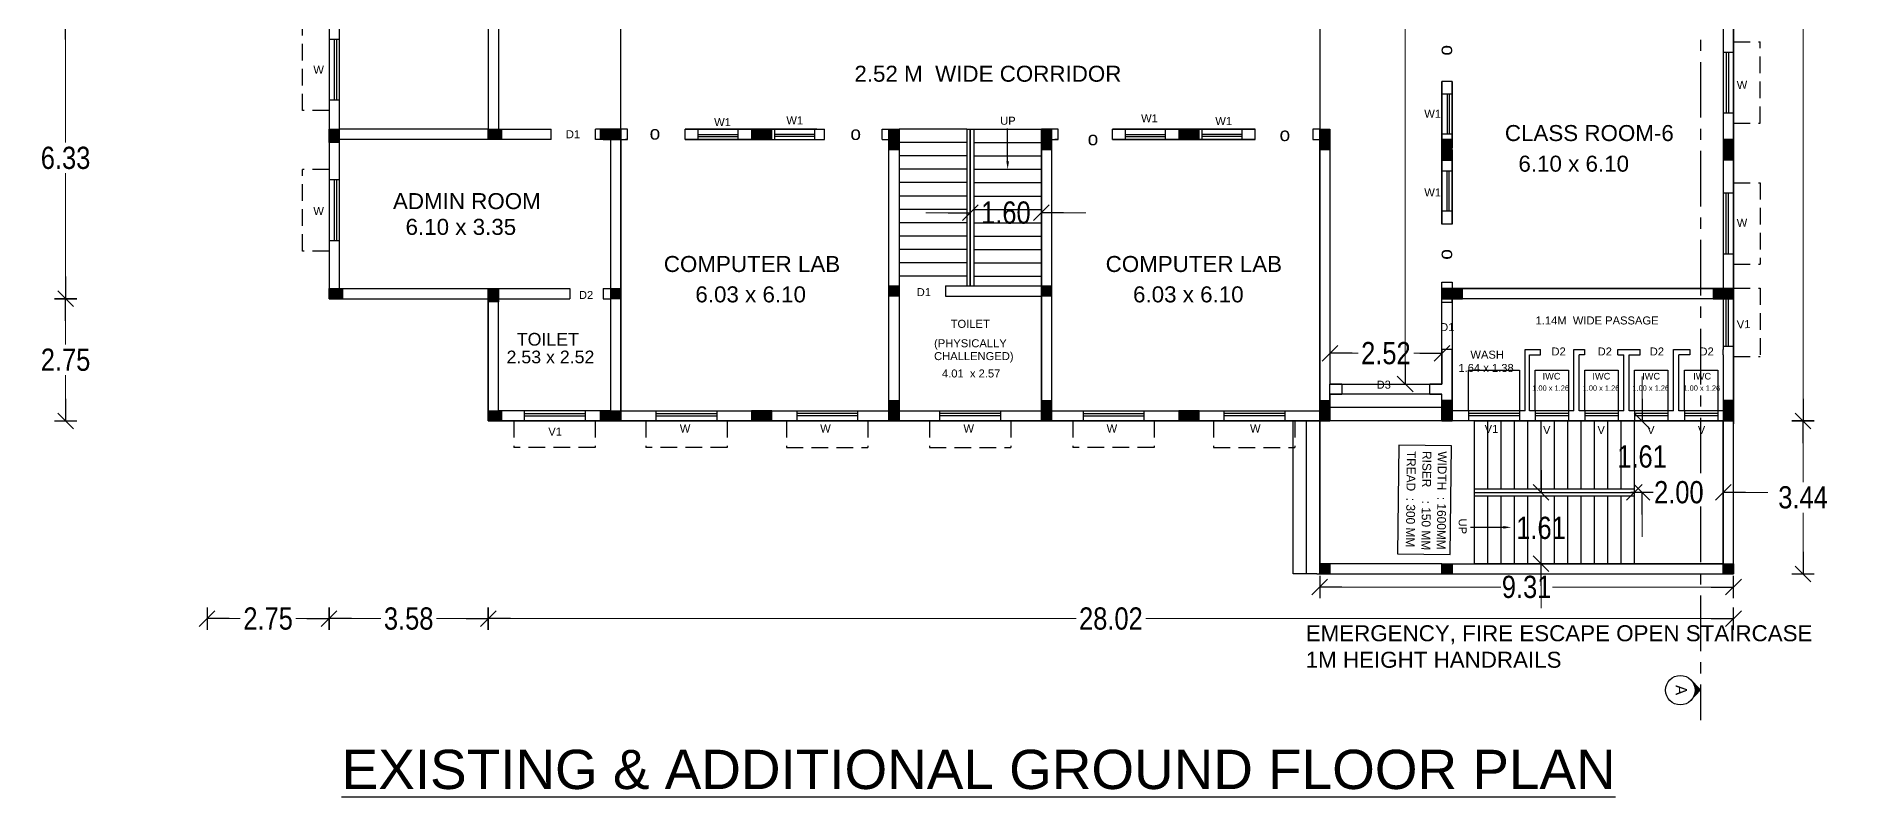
# Model space of a CAD drawing. Header units: metres. Extents: x 54 to 366, y 88 to 219.
# Drawn here: x 53.77 to 94.37, y 169.93 to 187.04 of the extents above; entities that cross this region are included whole.
import ezdxf

# ---------------------------------------------------------------- set-up
doc = ezdxf.new("R2010")
doc.units = ezdxf.units.M
doc.linetypes.add('CENTER', pattern=[2, 1.25, -0.25, 0.25, -0.25])
doc.linetypes.add('HIDDEN2', pattern=[0.1875, 0.125, -0.0625])
doc.layers.get('Defpoints').update_dxf_attribs({"lineweight": 18})
for name, color, linetype in [('BLK_1_FLR_0_BLT_UP_AREA', 26, 'Continuous'), ('BLK_1_FLR_0_BLT_UP_AREA_EXISTING', 26, 'Continuous'), ('BLK_1_FLR_0_EXIT_WIDTH_DOOR', 2, 'Continuous'), ('BLK_1_FLR_0_EXIT_WIDTH_STAIR', 1, 'Continuous'), ('BLK_1_FLR_0_FIRESTAIR_1', 1, 'Continuous'), ('DIST_EXIT', 7, 'Continuous'), ('ED', 7, 'Continuous'), ('SECLINE', 2, 'CENTER'), ('TOILET_VENTILATION', 6, 'Continuous')]:
    doc.layers.add(name, color=color, linetype=linetype)
doc.styles.add('GD', font='GOTHIC.TTF')
doc.styles.add('GRIDTEXT', font='GOTHIC.TTF', dxfattribs={"height": 6})
doc.styles.get("Standard").update_dxf_attribs({"font": 'arial.ttf', "height": 0.5})
doc.styles.add('style1', font='ARIALN.TTF', dxfattribs={"height": 0.5})
doc.dimstyles.new('11', dxfattribs={"dimtxt": 0.5, "dimasz": 0.5, "dimexe": 0.18, "dimexo": 0.0625, "dimgap": 0.09, "dimtad": 0, "dimtih": 1, "dimtoh": 1, "dimzin": 0, "dimdsep": 46, "dimtxsty": 'style1', "dimblk": 'AR', "dimcen": 0.09, "dimse1": 1, "dimse2": 1, "dimclrd": 256, "dimadec": 0, "dimazin": 0, "dimtfac": 0.7, "dimtofl": 0, "dimtmove": 0, "dimatfit": 3, "dimfxl": 0, "dimfrac": 1, "dimtolj": 1, "dimtzin": 0, "dimlwd": 20, "dimarcsym": 0})

# ---------------------------------------------------------------- blocks, each defined once
blk = doc.blocks.new('AR')
for p, q in [((-1, 0), (0, 0)), ((-0.354, -0.354), (0.354, 0.354)), ((0, -0.5), (0, 0.5))]:
    blk.add_line(p, q)
blk = doc.blocks.new('*D70')
at = {"layer": 'Defpoints', "color": 0}
for p in [(91.954, 215.766), (91.954, 178.386), (93.518, 178.386)]:
    blk.add_point(p, dxfattribs=at)
at = {"layer": 'ED', "lineweight": 20}
for p, q in [((93.518, 215.266), (93.518, 197.422)), ((93.518, 178.886), (93.518, 196.731))]:
    blk.add_line(p, q, dxfattribs=at)
at = {"layer": 'ED', "lineweight": 20, "xscale": 0.5, "yscale": 0.5, "zscale": 0.5}
for p, rotation in [((93.518, 215.766), 90), ((93.518, 178.386), 270)]:
    blk.add_blockref('AR', p, dxfattribs=dict(at, rotation=rotation))
at = {"layer": 'ED', "color": 0, "insert": (93.518, 197.076), "char_height": 0.5, "attachment_point": 5, "style": 'style1'}
blk.add_mtext('\\A1;37.38', dxfattribs=at)
blk = doc.blocks.new('*D71')
at = {"layer": 'Defpoints', "color": 0}
for p in [(63.939, 178.386), (91.954, 178.321), (63.939, 173.94)]:
    blk.add_point(p, dxfattribs=at)
at = {"layer": 'ED', "lineweight": 20}
for p, q in [((64.439, 173.94), (77.163, 173.94)), ((91.454, 173.94), (78.73, 173.94))]:
    blk.add_line(p, q, dxfattribs=at)
at = {"layer": 'ED', "lineweight": 20, "xscale": 0.5, "yscale": 0.5, "zscale": 0.5, "rotation": 180}
blk.add_blockref('AR', (63.939, 173.94), dxfattribs=at)
at = {"layer": 'ED', "lineweight": 20, "xscale": 0.5, "yscale": 0.5, "zscale": 0.5}
blk.add_blockref('AR', (91.954, 173.94), dxfattribs=at)
at = {"layer": 'ED', "color": 0, "insert": (77.947, 173.94), "char_height": 0.5, "attachment_point": 5, "style": 'style1'}
blk.add_mtext('\\A1;28.02', dxfattribs=at)
blk = doc.blocks.new('*D58')
at = {"layer": 'Defpoints', "color": 0}
for p in [(60.359, 181.146), (63.939, 178.386), (60.359, 173.94)]:
    blk.add_point(p, dxfattribs=at)
at = {"layer": 'ED', "lineweight": 20}
for p, q in [((60.859, 173.94), (61.526, 173.94)), ((63.439, 173.94), (62.772, 173.94))]:
    blk.add_line(p, q, dxfattribs=at)
at = {"layer": 'ED', "lineweight": 20, "xscale": 0.5, "yscale": 0.5, "zscale": 0.5, "rotation": 180}
blk.add_blockref('AR', (60.359, 173.94), dxfattribs=at)
at = {"layer": 'ED', "lineweight": 20, "xscale": 0.5, "yscale": 0.5, "zscale": 0.5}
blk.add_blockref('AR', (63.939, 173.94), dxfattribs=at)
at = {"layer": 'ED', "color": 0, "insert": (62.149, 173.94), "char_height": 0.5, "attachment_point": 5, "style": 'style1'}
blk.add_mtext('\\A1;3.58', dxfattribs=at)
blk = doc.blocks.new('*D59')
at = {"layer": 'Defpoints', "color": 0}
for p in [(57.614, 187.466), (60.359, 181.136), (57.614, 173.94)]:
    blk.add_point(p, dxfattribs=at)
at = {"layer": 'ED', "lineweight": 20}
for p, q in [((58.114, 173.94), (58.359, 173.94)), ((59.859, 173.94), (59.614, 173.94))]:
    blk.add_line(p, q, dxfattribs=at)
at = {"layer": 'ED', "lineweight": 20, "xscale": 0.5, "yscale": 0.5, "zscale": 0.5, "rotation": 180}
blk.add_blockref('AR', (57.614, 173.94), dxfattribs=at)
at = {"layer": 'ED', "lineweight": 20, "xscale": 0.5, "yscale": 0.5, "zscale": 0.5}
blk.add_blockref('AR', (60.359, 173.94), dxfattribs=at)
at = {"layer": 'ED', "color": 0, "insert": (58.987, 173.94), "char_height": 0.5, "attachment_point": 5, "style": 'style1'}
blk.add_mtext('\\A1;2.75', dxfattribs=at)
blk = doc.blocks.new('*D63')
at = {"layer": 'Defpoints', "color": 0}
for p in [(57.614, 187.466), (54.43, 181.136), (60.359, 181.136)]:
    blk.add_point(p, dxfattribs=at)
at = {"layer": 'ED', "lineweight": 20}
for p, q in [((54.43, 186.966), (54.43, 184.647)), ((54.43, 181.636), (54.43, 183.956))]:
    blk.add_line(p, q, dxfattribs=at)
at = {"layer": 'ED', "lineweight": 20, "xscale": 0.5, "yscale": 0.5, "zscale": 0.5}
for p, rotation in [((54.43, 187.466), 90), ((54.43, 181.136), 270)]:
    blk.add_blockref('AR', p, dxfattribs=dict(at, rotation=rotation))
at = {"layer": 'ED', "color": 0, "insert": (54.43, 184.301), "char_height": 0.5, "attachment_point": 5, "style": 'style1'}
blk.add_mtext('\\A1;6.33', dxfattribs=at)
blk = doc.blocks.new('*D64')
at = {"layer": 'Defpoints', "color": 0}
for p in [(60.359, 181.136), (54.43, 178.386), (63.939, 178.386)]:
    blk.add_point(p, dxfattribs=at)
at = {"layer": 'ED', "lineweight": 20}
for p, q in [((54.43, 180.636), (54.43, 180.107)), ((54.43, 178.886), (54.43, 179.416))]:
    blk.add_line(p, q, dxfattribs=at)
at = {"layer": 'ED', "lineweight": 20, "xscale": 0.5, "yscale": 0.5, "zscale": 0.5}
for p, rotation in [((54.43, 181.136), 90), ((54.43, 178.386), 270)]:
    blk.add_blockref('AR', p, dxfattribs=dict(at, rotation=rotation))
at = {"layer": 'ED', "color": 0, "insert": (54.43, 179.761), "char_height": 0.5, "attachment_point": 5, "style": 'style1'}
blk.add_mtext('\\A1;2.75', dxfattribs=at)
blk = doc.blocks.new('*D65')
at = {"layer": 'Defpoints', "color": 0}
for p in [(91.954, 178.386), (91.954, 174.946), (93.518, 174.946)]:
    blk.add_point(p, dxfattribs=at)
at = {"layer": 'ED', "lineweight": 20}
for p, q in [((93.518, 177.886), (93.518, 177.012)), ((93.518, 175.446), (93.518, 176.321))]:
    blk.add_line(p, q, dxfattribs=at)
at = {"layer": 'ED', "lineweight": 20, "xscale": 0.5, "yscale": 0.5, "zscale": 0.5}
for p, rotation in [((93.518, 178.386), 90), ((93.518, 174.946), 270)]:
    blk.add_blockref('AR', p, dxfattribs=dict(at, rotation=rotation))
at = {"layer": 'ED', "color": 0, "insert": (93.518, 176.666), "char_height": 0.5, "attachment_point": 5, "style": 'style1'}
blk.add_mtext('\\A1;3.44', dxfattribs=at)
blk = doc.blocks.new('*D73')
at = {"layer": 'Defpoints', "color": 0}
for p in [(89.724, 178.386), (89.724, 176.781), (89.896, 176.781)]:
    blk.add_point(p, dxfattribs=at)
at = {"layer": 'ED', "lineweight": 20}
for p, q in [((89.896, 178.886), (89.896, 179.386)), ((89.896, 176.281), (89.896, 175.781))]:
    blk.add_line(p, q, dxfattribs=at)
at = {"layer": 'ED', "lineweight": 20, "xscale": 0.5, "yscale": 0.5, "zscale": 0.5}
for p, rotation in [((89.896, 178.386), 270), ((89.896, 176.781), 90)]:
    blk.add_blockref('AR', p, dxfattribs=dict(at, rotation=rotation))
at = {"layer": 'ED', "color": 0, "insert": (89.896, 177.584), "char_height": 0.5, "attachment_point": 5, "style": 'style1'}
blk.add_mtext('\\A1;1.61', dxfattribs=at)
blk = doc.blocks.new('*D74')
at = {"layer": 'BLK_1_FLR_0_EXIT_WIDTH_STAIR', "lineweight": 20}
for p, q in [((87.623, 177.281), (87.623, 177.781)), ((87.623, 174.676), (87.623, 174.176))]:
    blk.add_line(p, q, dxfattribs=at)
at = {"layer": 'Defpoints', "color": 0}
for p in [(87.452, 176.781), (87.452, 175.176), (87.623, 175.176)]:
    blk.add_point(p, dxfattribs=at)
at = {"layer": 'BLK_1_FLR_0_EXIT_WIDTH_STAIR', "lineweight": 20, "xscale": 0.5, "yscale": 0.5, "zscale": 0.5}
for p, rotation in [((87.623, 176.781), 270), ((87.623, 175.176), 90)]:
    blk.add_blockref('AR', p, dxfattribs=dict(at, rotation=rotation))
at = {"layer": 'BLK_1_FLR_0_EXIT_WIDTH_STAIR', "color": 0, "insert": (87.623, 175.979), "char_height": 0.5, "attachment_point": 5, "style": 'style1'}
blk.add_mtext('\\A1;1.61', dxfattribs=at)
blk = doc.blocks.new('*D75')
at = {"layer": 'Defpoints', "color": 0}
for p in [(89.724, 176.781), (91.724, 176.781), (91.724, 176.781)]:
    blk.add_point(p, dxfattribs=at)
at = {"layer": 'ED', "lineweight": 20}
for p, q in [((89.224, 176.781), (88.724, 176.781)), ((92.224, 176.781), (92.724, 176.781))]:
    blk.add_line(p, q, dxfattribs=at)
at = {"layer": 'ED', "lineweight": 20, "xscale": 0.5, "yscale": 0.5, "zscale": 0.5}
blk.add_blockref('AR', (89.724, 176.781), dxfattribs=at)
at = {"layer": 'ED', "lineweight": 20, "xscale": 0.5, "yscale": 0.5, "zscale": 0.5, "rotation": 180}
blk.add_blockref('AR', (91.724, 176.781), dxfattribs=at)
at = {"layer": 'ED', "color": 0, "insert": (90.724, 176.781), "char_height": 0.5, "attachment_point": 5, "style": 'style1'}
blk.add_mtext('\\A1;2.00', dxfattribs=at)
blk = doc.blocks.new('*D72')
at = {"layer": 'Defpoints', "color": 0}
for p in [(82.644, 178.386), (82.644, 174.652), (91.954, 174.946)]:
    blk.add_point(p, dxfattribs=at)
at = {"layer": 'ED', "lineweight": 20}
for p, q in [((83.144, 174.652), (86.716, 174.652)), ((91.454, 174.652), (87.882, 174.652))]:
    blk.add_line(p, q, dxfattribs=at)
at = {"layer": 'ED', "lineweight": 20, "xscale": 0.5, "yscale": 0.5, "zscale": 0.5, "rotation": 180}
blk.add_blockref('AR', (82.644, 174.652), dxfattribs=at)
at = {"layer": 'ED', "lineweight": 20, "xscale": 0.5, "yscale": 0.5, "zscale": 0.5}
blk.add_blockref('AR', (91.954, 174.652), dxfattribs=at)
at = {"layer": 'ED', "color": 0, "insert": (87.299, 174.652), "char_height": 0.5, "attachment_point": 5, "style": 'style1'}
blk.add_mtext('\\A1;9.31', dxfattribs=at)
blk = doc.blocks.new('*D107')
at = {"layer": 'BLK_1_FLR_0_EXIT_WIDTH_STAIR', "lineweight": 20}
for p, q in [((74.284, 183.07), (73.784, 183.07)), ((76.884, 183.07), (77.384, 183.07))]:
    blk.add_line(p, q, dxfattribs=at)
at = {"layer": 'Defpoints', "color": 0}
for p in [(74.784, 183.07), (74.784, 182.542), (76.384, 182.542)]:
    blk.add_point(p, dxfattribs=at)
at = {"layer": 'BLK_1_FLR_0_EXIT_WIDTH_STAIR', "lineweight": 20, "xscale": 0.5, "yscale": 0.5, "zscale": 0.5}
blk.add_blockref('AR', (74.784, 183.07), dxfattribs=at)
at = {"layer": 'BLK_1_FLR_0_EXIT_WIDTH_STAIR', "lineweight": 20, "xscale": 0.5, "yscale": 0.5, "zscale": 0.5, "rotation": 180}
blk.add_blockref('AR', (76.384, 183.07), dxfattribs=at)
at = {"layer": 'BLK_1_FLR_0_EXIT_WIDTH_STAIR', "color": 0, "insert": (75.584, 183.07), "char_height": 0.5, "attachment_point": 5, "style": 'style1'}
blk.add_mtext('\\A1;1.60', dxfattribs=at)
blk = doc.blocks.new('*D117')
at = {"layer": 'Defpoints', "color": 0}
for p in [(84.232, 199.353), (84.232, 179.216), (84.567, 179.216)]:
    blk.add_point(p, dxfattribs=at)
at = {"layer": 'DIST_EXIT', "lineweight": 20}
for p, q in [((84.567, 198.853), (84.567, 189.63)), ((84.567, 179.716), (84.567, 188.939))]:
    blk.add_line(p, q, dxfattribs=at)
at = {"layer": 'DIST_EXIT', "lineweight": 20, "xscale": 0.5, "yscale": 0.5, "zscale": 0.5}
for p, rotation in [((84.567, 199.353), 90), ((84.567, 179.216), 270)]:
    blk.add_blockref('AR', p, dxfattribs=dict(at, rotation=rotation))
at = {"layer": 'DIST_EXIT', "color": 0, "insert": (84.567, 189.284), "char_height": 0.5, "attachment_point": 5, "style": 'style1'}
blk.add_mtext('\\A1;20.14', dxfattribs=at)
blk = doc.blocks.new('*D279')
at = {"layer": 'BLK_1_FLR_0_EXIT_WIDTH_DOOR', "lineweight": 20}
for p, q in [((83.374, 179.909), (83.51, 179.909)), ((84.894, 179.909), (84.759, 179.909))]:
    blk.add_line(p, q, dxfattribs=at)
at = {"layer": 'Defpoints', "color": 0}
for p in [(85.394, 179.909), (82.874, 179.216), (85.394, 179.216)]:
    blk.add_point(p, dxfattribs=at)
at = {"layer": 'BLK_1_FLR_0_EXIT_WIDTH_DOOR', "lineweight": 20, "xscale": 0.5, "yscale": 0.5, "zscale": 0.5, "rotation": 180}
blk.add_blockref('AR', (82.874, 179.909), dxfattribs=at)
at = {"layer": 'BLK_1_FLR_0_EXIT_WIDTH_DOOR', "lineweight": 20, "xscale": 0.5, "yscale": 0.5, "zscale": 0.5}
blk.add_blockref('AR', (85.394, 179.909), dxfattribs=at)
at = {"layer": 'BLK_1_FLR_0_EXIT_WIDTH_DOOR', "color": 0, "insert": (84.134, 179.909), "char_height": 0.5, "attachment_point": 5, "style": 'style1'}
blk.add_mtext('\\A1;2.52', dxfattribs=at)

msp = doc.modelspace()

# ---------------------------------------------------------------- hatches: boundary and pattern name
at = {"ltscale": 0.23}
h = msp.add_hatch(color=0, dxfattribs=at)
h.dxf.hatch_style = 1
h.paths.add_polyline_path([(60.359, 184.646), (60.589, 184.646), (60.589, 184.946), (60.359, 184.946)])
h = msp.add_hatch(color=0, dxfattribs=at)
h.dxf.hatch_style = 1
h.paths.add_polyline_path([(64.239, 184.716), (64.239, 184.946), (63.939, 184.946), (63.939, 184.716)])
h = msp.add_hatch(color=0, dxfattribs=at)
h.dxf.hatch_style = 1
h.paths.add_polyline_path([(66.924, 184.716), (66.924, 184.946), (66.464, 184.946), (66.464, 184.716)])
h = msp.add_hatch(color=0, dxfattribs=at)
h.dxf.hatch_style = 1
h.paths.add_polyline_path([(70.319, 184.716), (70.319, 184.946), (69.859, 184.946), (69.859, 184.716)])
h = msp.add_hatch(color=0, dxfattribs=at)
h.dxf.hatch_style = 1
h.paths.add_polyline_path([(73.184, 184.946), (72.954, 184.946), (72.954, 184.486), (73.184, 184.486)])
h = msp.add_hatch(color=0, dxfattribs=at)
h.dxf.hatch_style = 1
h.paths.add_polyline_path([(76.614, 184.486), (76.384, 184.486), (76.384, 184.946), (76.614, 184.946)])
h = msp.add_hatch(color=0, dxfattribs=at)
h.dxf.hatch_style = 1
h.paths.add_polyline_path([(79.934, 184.716), (79.934, 184.946), (79.474, 184.946), (79.474, 184.716)])
h = msp.add_hatch(color=0, dxfattribs=at)
h.dxf.hatch_style = 1
h.paths.add_polyline_path([(82.874, 184.486), (82.644, 184.486), (82.644, 184.946), (82.874, 184.946)])
h = msp.add_hatch(color=0, dxfattribs=at)
h.dxf.hatch_style = 1
h.paths.add_polyline_path([(85.394, 184.254), (85.624, 184.254), (85.624, 184.714), (85.394, 184.714)])
h = msp.add_hatch(color=0, dxfattribs=at)
h.dxf.hatch_style = 1
h.paths.add_polyline_path([(91.724, 184.256), (91.954, 184.256), (91.954, 184.716), (91.724, 184.716)])
h = msp.add_hatch(color=0, dxfattribs=at)
h.dxf.hatch_style = 1
h.paths.add_polyline_path([(60.659, 181.136), (60.659, 181.366), (60.359, 181.366), (60.359, 181.136)])
h = msp.add_hatch(color=0, dxfattribs=at)
h.dxf.hatch_style = 1
h.paths.add_polyline_path([(63.939, 181.066), (64.169, 181.066), (64.169, 181.366), (63.939, 181.366)])
h = msp.add_hatch(color=0, dxfattribs=at)
h.dxf.hatch_style = 1
h.paths.add_polyline_path([(66.694, 181.136), (66.924, 181.136), (66.924, 181.366), (66.694, 181.366)])
h = msp.add_hatch(color=0, dxfattribs=at)
h.dxf.hatch_style = 1
h.paths.add_polyline_path([(72.954, 181.196), (73.184, 181.196), (73.184, 181.426), (72.954, 181.426)])
h = msp.add_hatch(color=0, dxfattribs=at)
h.dxf.hatch_style = 1
h.paths.add_polyline_path([(76.384, 181.196), (76.614, 181.196), (76.614, 181.426), (76.384, 181.426)])
h = msp.add_hatch(color=0, dxfattribs=at)
h.dxf.hatch_style = 1
h.paths.add_polyline_path([(85.854, 181.136), (85.394, 181.136), (85.394, 181.366), (85.854, 181.366)])
h = msp.add_hatch(color=0, dxfattribs=at)
h.dxf.hatch_style = 1
h.paths.add_polyline_path([(91.954, 181.136), (91.494, 181.136), (91.494, 181.366), (91.954, 181.366)])
h = msp.add_hatch(color=0, dxfattribs=at)
h.dxf.hatch_style = 1
h.paths.add_polyline_path([(73.184, 178.846), (72.954, 178.846), (72.954, 178.386), (73.184, 178.386)])
h = msp.add_hatch(color=0, dxfattribs=at)
h.dxf.hatch_style = 1
h.paths.add_polyline_path([(76.614, 178.386), (76.384, 178.386), (76.384, 178.846), (76.614, 178.846)])
h = msp.add_hatch(color=0, dxfattribs=at)
h.dxf.hatch_style = 1
h.paths.add_polyline_path([(82.874, 178.386), (82.644, 178.386), (82.644, 178.846), (82.874, 178.846)])
h = msp.add_hatch(color=0, dxfattribs=at)
h.dxf.hatch_style = 1
h.paths.add_polyline_path([(85.624, 178.846), (85.624, 178.386), (85.394, 178.386), (85.394, 178.846)])
h = msp.add_hatch(color=0, dxfattribs=at)
h.dxf.hatch_style = 1
h.paths.add_polyline_path([(91.724, 178.386), (91.724, 178.846), (91.954, 178.846), (91.954, 178.386)])
h = msp.add_hatch(color=0, dxfattribs=at)
h.dxf.hatch_style = 1
h.paths.add_polyline_path([(63.939, 178.616), (63.939, 178.386), (64.239, 178.386), (64.239, 178.616)])
h = msp.add_hatch(color=0, dxfattribs=at)
h.dxf.hatch_style = 1
h.paths.add_polyline_path([(66.924, 178.386), (66.924, 178.616), (66.464, 178.616), (66.464, 178.386)])
h = msp.add_hatch(color=0, dxfattribs=at)
h.dxf.hatch_style = 1
h.paths.add_polyline_path([(70.319, 178.386), (70.319, 178.616), (69.859, 178.616), (69.859, 178.386)])
h = msp.add_hatch(color=0, dxfattribs=at)
h.dxf.hatch_style = 1
h.paths.add_polyline_path([(79.934, 178.386), (79.934, 178.616), (79.474, 178.616), (79.474, 178.386)])
h = msp.add_hatch(color=0, dxfattribs=at)
h.dxf.hatch_style = 1
h.paths.add_polyline_path([(82.644, 174.946), (82.874, 174.946), (82.874, 175.176), (82.644, 175.176)])
h = msp.add_hatch(color=0, dxfattribs=at)
h.dxf.hatch_style = 1
h.paths.add_polyline_path([(85.394, 174.946), (85.624, 174.946), (85.624, 175.176), (85.394, 175.176)])
h = msp.add_hatch(color=0, dxfattribs=at)
h.dxf.hatch_style = 1
h.paths.add_polyline_path([(91.724, 174.946), (91.954, 174.946), (91.954, 175.176), (91.724, 175.176)])
at = {"layer": 'SECLINE'}
msp.add_hatch(color=41, dxfattribs=at).paths.add_polyline_path([(91.214, 172.339), (91.005, 172.553, -0.372105), (91.011, 172.119)])

# ---------------------------------------------------------------- linework, layer by layer
at = {"color": 0, "ltscale": 0.23}
for p, q in [((63.939, 188.754), (63.939, 184.946)), ((60.359, 187.466), (60.359, 181.146)), ((60.589, 187.466), (60.589, 184.946)), ((64.169, 187.466), (64.169, 184.946)), ((91.724, 187.461), (91.724, 181.366)), ((91.954, 187.466), (91.954, 181.366)), ((85.394, 182.811), (85.394, 186.021)), ((85.624, 186.021), (85.394, 186.021)), ((85.394, 186.021), (85.394, 182.811)), ((85.624, 184.531), (85.624, 186.021)), ((85.624, 186.021), (85.624, 184.531)), ((63.939, 184.946), (60.589, 184.946)), ((64.169, 184.946), (65.354, 184.946)), ((65.354, 184.716), (65.354, 184.946)), ((67.074, 184.946), (66.354, 184.946)), ((66.354, 184.716), (66.354, 184.946)), ((67.074, 184.716), (67.074, 184.946)), ((71.329, 184.946), (68.369, 184.946)), ((68.369, 184.716), (68.369, 184.946)), ((68.369, 184.946), (71.504, 184.946)), ((71.504, 184.716), (71.504, 184.946)), ((72.804, 184.716), (72.804, 184.946)), ((72.804, 184.946), (72.954, 184.946)), ((72.954, 178.616), (72.954, 184.946)), ((73.184, 184.946), (73.184, 178.616)), ((74.704, 184.946), (76.384, 184.946)), ((74.704, 184.946), (74.704, 181.426)), ((74.784, 184.946), (74.784, 181.426)), ((74.784, 181.426), (74.784, 184.946)), ((74.864, 184.946), (74.864, 181.426)), ((76.384, 181.426), (76.384, 184.946)), ((76.764, 184.946), (76.384, 184.946)), ((76.764, 184.716), (76.764, 184.946)), ((81.194, 184.946), (77.984, 184.946)), ((77.984, 184.716), (77.984, 184.946)), ((77.984, 184.946), (81.194, 184.946)), ((81.194, 184.716), (81.194, 184.946)), ((82.639, 184.946), (82.489, 184.946)), ((82.489, 184.946), (82.489, 184.716)), ((82.644, 184.946), (82.494, 184.946)), ((82.644, 184.946), (82.874, 184.946)), ((60.359, 184.646), (60.359, 184.716)), ((60.589, 184.716), (60.589, 181.366)), ((65.354, 184.716), (60.589, 184.716)), ((60.589, 184.646), (60.589, 184.716)), ((66.694, 184.716), (66.354, 184.716)), ((66.523, 184.716), (66.924, 184.716)), ((66.694, 181.366), (66.694, 184.716)), ((66.694, 184.716), (66.924, 184.716)), ((66.924, 184.716), (66.924, 178.616)), ((66.924, 184.716), (67.074, 184.716)), ((67.074, 184.716), (67.024, 184.716)), ((69.859, 184.716), (68.369, 184.716)), ((68.369, 184.716), (69.859, 184.716)), ((70.089, 184.716), (71.504, 184.716)), ((72.804, 184.716), (72.954, 184.716)), ((74.864, 184.646), (76.384, 184.646)), ((74.864, 184.346), (76.384, 184.346)), ((76.384, 184.716), (76.384, 181.426)), ((76.614, 184.716), (76.614, 178.616)), ((76.614, 184.716), (76.764, 184.716)), ((76.764, 184.716), (76.714, 184.716)), ((79.474, 184.716), (77.984, 184.716)), ((77.984, 184.716), (79.474, 184.716)), ((81.194, 184.716), (79.704, 184.716)), ((79.704, 184.716), (81.194, 184.716)), ((82.489, 184.716), (82.639, 184.716)), ((82.489, 184.716), (82.539, 184.716)), ((82.494, 184.716), (82.644, 184.716)), ((82.644, 178.616), (82.644, 184.716)), ((82.874, 184.716), (82.874, 179.216)), ((85.624, 184.486), (85.624, 182.811)), ((74.864, 184.046), (76.384, 184.046)), ((85.624, 182.811), (85.624, 184.301)), ((74.864, 183.746), (76.384, 183.746)), ((74.864, 183.446), (76.384, 183.446)), ((74.864, 183.146), (76.384, 183.146)), ((74.864, 182.846), (76.384, 182.846)), ((85.624, 182.811), (85.394, 182.811)), ((74.864, 182.546), (76.384, 182.546)), ((74.864, 182.246), (76.384, 182.246)), ((74.864, 181.946), (76.384, 181.946)), ((74.864, 181.646), (76.384, 181.646)), ((85.394, 181.136), (85.394, 181.511)), ((85.394, 181.511), (85.624, 181.511)), ((85.624, 181.511), (85.624, 181.366)), ((60.359, 181.136), (63.939, 181.136)), ((60.589, 181.366), (65.773, 181.366)), ((63.939, 178.386), (63.939, 181.136)), ((64.169, 178.616), (64.169, 181.136)), ((64.169, 181.136), (65.773, 181.136)), ((65.773, 181.366), (65.773, 181.136)), ((66.523, 181.366), (66.694, 181.366)), ((66.523, 181.366), (66.523, 181.136)), ((66.523, 181.136), (66.694, 181.136)), ((66.694, 181.366), (66.924, 181.366)), ((66.694, 181.136), (66.694, 181.366)), ((66.694, 178.616), (66.694, 181.136)), ((66.924, 181.136), (66.694, 181.136)), ((66.924, 181.366), (66.924, 181.136)), ((72.954, 181.426), (73.184, 181.426)), ((72.954, 181.196), (72.954, 181.426)), ((73.184, 181.196), (72.954, 181.196)), ((73.184, 181.426), (73.184, 181.196)), ((74.224, 181.426), (74.224, 181.196)), ((74.224, 181.426), (76.384, 181.426)), ((74.224, 181.196), (76.384, 181.196)), ((76.384, 181.426), (76.614, 181.426)), ((76.384, 181.196), (76.384, 181.426)), ((76.384, 181.196), (76.384, 178.616)), ((76.384, 178.616), (76.384, 181.196)), ((76.614, 181.196), (76.384, 181.196)), ((76.614, 181.426), (76.614, 181.196)), ((85.394, 181.051), (85.394, 181.201)), ((91.724, 181.136), (85.474, 181.136)), ((85.624, 181.366), (85.624, 181.136)), ((85.624, 181.051), (85.624, 181.201)), ((91.954, 181.366), (85.704, 181.366)), ((91.724, 181.366), (91.724, 181.136)), ((91.724, 181.201), (91.724, 179.996)), ((91.954, 181.366), (91.954, 178.321)), ((85.624, 181.051), (85.394, 181.051)), ((85.624, 179.996), (85.394, 179.996)), ((85.624, 178.616), (85.624, 179.996)), ((87.264, 178.616), (87.264, 179.996)), ((87.264, 179.996), (87.614, 179.996)), ((87.364, 178.616), (87.364, 179.876)), ((87.364, 179.876), (87.614, 179.876)), ((87.614, 179.876), (87.614, 179.996)), ((88.364, 178.616), (88.364, 179.996)), ((88.364, 179.996), (88.604, 179.996)), ((88.484, 179.996), (88.604, 179.996)), ((88.484, 178.616), (88.484, 179.876)), ((88.604, 179.876), (88.484, 179.876)), ((88.604, 179.996), (88.604, 179.876)), ((89.354, 179.876), (89.354, 179.996)), ((89.354, 179.996), (89.854, 179.996)), ((89.354, 179.876), (89.484, 179.876)), ((89.484, 178.616), (89.484, 179.876)), ((89.604, 178.616), (89.604, 179.876)), ((89.604, 179.876), (89.854, 179.876)), ((89.854, 179.876), (89.854, 179.996)), ((90.604, 178.616), (90.604, 179.996)), ((90.604, 179.996), (90.974, 179.996)), ((90.724, 179.996), (90.974, 179.996)), ((90.724, 178.616), (90.724, 179.876)), ((90.974, 179.876), (90.724, 179.876)), ((90.974, 179.996), (90.974, 179.876)), ((91.724, 179.876), (91.724, 179.996)), ((91.724, 179.876), (91.724, 178.616)), ((83.144, 179.216), (82.874, 179.216)), ((83.144, 179.216), (83.144, 178.986)), ((85.124, 178.986), (85.124, 179.216)), ((85.394, 179.216), (85.124, 179.216)), ((82.874, 178.986), (82.874, 178.846)), ((85.124, 178.986), (85.394, 178.986)), ((85.394, 178.846), (85.394, 178.986)), ((66.694, 178.386), (63.939, 178.386)), ((66.694, 178.616), (64.169, 178.616)), ((66.694, 178.616), (66.694, 178.386)), ((66.924, 178.616), (82.644, 178.616)), ((66.924, 178.386), (73.259, 178.386)), ((66.924, 178.386), (82.644, 178.386)), ((72.549, 178.386), (72.779, 178.386)), ((82.644, 178.386), (82.874, 178.386)), ((91.954, 178.386), (85.474, 178.386)), ((87.264, 178.616), (85.624, 178.616)), ((85.624, 178.616), (85.624, 178.386)), ((86.124, 176.781), (86.124, 178.386)), ((88.364, 178.616), (87.364, 178.616)), ((89.484, 178.616), (88.484, 178.616)), ((90.604, 178.616), (89.604, 178.616)), ((89.724, 175.176), (89.724, 178.386)), ((91.724, 178.616), (90.724, 178.616)), ((91.724, 175.176), (91.724, 178.386)), ((91.724, 175.176), (91.724, 178.386)), ((91.954, 174.946), (91.954, 178.386)), ((86.124, 176.861), (89.724, 176.861)), ((86.124, 176.781), (89.724, 176.781)), ((86.124, 175.176), (86.124, 176.781)), ((86.124, 176.701), (89.724, 176.701)), ((86.424, 175.176), (86.424, 176.701)), ((86.724, 175.176), (86.724, 176.701)), ((87.024, 175.176), (87.024, 176.701)), ((87.324, 175.176), (87.324, 176.701)), ((87.624, 175.176), (87.624, 176.701)), ((87.924, 175.176), (87.924, 176.701)), ((88.224, 175.176), (88.224, 176.701)), ((88.524, 175.176), (88.524, 176.701)), ((88.824, 175.176), (88.824, 176.701)), ((89.124, 175.176), (89.124, 176.701)), ((89.424, 175.176), (89.424, 176.701)), ((89.724, 175.176), (89.724, 176.781)), ((82.644, 175.176), (82.874, 175.176)), ((82.644, 174.946), (82.644, 175.176)), ((82.874, 175.176), (82.874, 174.946)), ((85.394, 175.176), (91.724, 175.176)), ((85.394, 175.176), (85.624, 175.176)), ((85.394, 174.946), (85.394, 175.176)), ((85.624, 175.176), (85.624, 174.946)), ((91.724, 175.176), (91.954, 175.176)), ((91.724, 174.946), (91.724, 175.176)), ((91.954, 175.176), (91.954, 174.946)), ((82.577, 174.946), (91.954, 174.946)), ((82.874, 174.946), (82.644, 174.946)), ((85.624, 174.946), (85.394, 174.946)), ((91.954, 174.946), (91.724, 174.946))]:
    msp.add_line(p, q, dxfattribs=at)
at = {"linetype": 'HIDDEN2', "ltscale": 3}
for p, q in [((59.759, 185.369), (59.759, 187.199)), ((91.954, 186.913), (92.554, 186.913)), ((92.554, 185.083), (92.554, 186.913)), ((60.359, 185.369), (59.759, 185.369)), ((91.954, 185.083), (92.554, 185.083)), ((60.359, 184.039), (59.759, 184.039)), ((59.759, 182.209), (59.759, 184.039)), ((91.954, 183.745), (92.554, 183.745)), ((92.554, 183.745), (92.554, 181.915)), ((60.359, 182.209), (59.759, 182.209)), ((91.954, 181.915), (92.554, 181.915)), ((91.954, 181.371), (92.554, 181.371)), ((92.554, 181.371), (92.554, 179.836)), ((91.954, 179.836), (92.554, 179.836)), ((64.517, 178.386), (64.517, 177.786)), ((66.347, 178.386), (66.347, 177.786)), ((67.481, 178.386), (67.481, 177.786)), ((69.311, 178.386), (69.311, 177.786)), ((70.648, 178.386), (70.648, 177.786)), ((72.478, 178.386), (72.478, 177.786)), ((73.869, 178.386), (73.869, 177.786)), ((75.699, 178.386), (75.699, 177.786)), ((77.091, 178.386), (77.091, 177.786)), ((78.921, 178.386), (78.921, 177.786)), ((80.258, 178.386), (80.258, 177.786)), ((82.088, 178.386), (82.088, 177.786)), ((66.347, 177.786), (64.517, 177.786)), ((69.311, 177.786), (67.481, 177.786)), ((70.648, 177.786), (72.478, 177.786)), ((73.869, 177.786), (75.699, 177.786)), ((78.921, 177.786), (77.091, 177.786)), ((80.258, 177.786), (82.088, 177.786))]:
    msp.add_line(p, q, dxfattribs=at)
at = {"color": 0, "lineweight": 25, "ltscale": 0.23}
for p, q in [((60.589, 186.969), (60.359, 186.969)), ((60.474, 186.969), (60.474, 185.599)), ((60.524, 186.969), (60.524, 185.599)), ((91.724, 186.683), (91.954, 186.683)), ((91.789, 186.683), (91.789, 185.313)), ((91.839, 186.683), (91.839, 185.313)), ((60.589, 185.599), (60.359, 185.599)), ((85.624, 185.736), (85.394, 185.736)), ((85.509, 185.736), (85.509, 184.836)), ((85.559, 185.736), (85.559, 184.836)), ((91.724, 185.313), (91.954, 185.313)), ((68.664, 184.716), (68.664, 184.946)), ((68.664, 184.831), (69.564, 184.831)), ((68.664, 184.781), (69.564, 184.781)), ((69.564, 184.716), (69.564, 184.946)), ((70.384, 184.716), (70.384, 184.946)), ((71.284, 184.831), (70.384, 184.831)), ((71.284, 184.781), (70.384, 184.781)), ((71.284, 184.716), (71.284, 184.946)), ((78.279, 184.716), (78.279, 184.946)), ((78.279, 184.831), (79.179, 184.831)), ((78.279, 184.781), (79.179, 184.781)), ((79.179, 184.716), (79.179, 184.946)), ((79.999, 184.716), (79.999, 184.946)), ((80.899, 184.831), (79.999, 184.831)), ((80.899, 184.781), (79.999, 184.781)), ((80.899, 184.716), (80.899, 184.946)), ((85.624, 184.836), (85.394, 184.836)), ((76.764, 184.716), (76.684, 184.716)), ((85.624, 184.006), (85.394, 184.006)), ((85.509, 183.106), (85.509, 184.006)), ((85.559, 183.106), (85.559, 184.006)), ((60.589, 183.809), (60.359, 183.809)), ((60.474, 183.809), (60.474, 182.439)), ((60.524, 183.809), (60.524, 182.439)), ((91.724, 183.515), (91.954, 183.515)), ((91.789, 182.145), (91.789, 183.515)), ((91.839, 182.145), (91.839, 183.515)), ((85.624, 183.106), (85.394, 183.106)), ((60.589, 182.439), (60.359, 182.439)), ((91.724, 182.145), (91.954, 182.145)), ((91.954, 181.136), (91.724, 181.136)), ((91.789, 180.061), (91.789, 181.136)), ((91.839, 180.061), (91.839, 181.136)), ((91.954, 180.061), (91.724, 180.061)), ((85.394, 178.686), (82.874, 178.686)), ((85.124, 178.986), (83.144, 178.986)), ((64.747, 178.616), (64.747, 178.386)), ((64.747, 178.551), (66.117, 178.551)), ((64.747, 178.501), (66.117, 178.501)), ((66.117, 178.616), (66.117, 178.386)), ((67.711, 178.616), (67.711, 178.386)), ((67.711, 178.551), (69.081, 178.551)), ((67.711, 178.501), (69.081, 178.501)), ((69.081, 178.616), (69.081, 178.386)), ((70.878, 178.616), (70.878, 178.386)), ((72.248, 178.551), (70.878, 178.551)), ((72.248, 178.501), (70.878, 178.501)), ((72.248, 178.616), (72.248, 178.386)), ((74.099, 178.386), (74.099, 178.616)), ((75.469, 178.551), (74.099, 178.551)), ((75.469, 178.501), (74.099, 178.501)), ((75.469, 178.386), (75.469, 178.616)), ((77.321, 178.616), (77.321, 178.386)), ((77.321, 178.551), (78.691, 178.551)), ((77.321, 178.501), (78.691, 178.501)), ((78.691, 178.616), (78.691, 178.386)), ((80.488, 178.616), (80.488, 178.386)), ((81.858, 178.551), (80.488, 178.551)), ((81.858, 178.501), (80.488, 178.501)), ((81.858, 178.616), (81.858, 178.386)), ((82.044, 174.946), (82.044, 178.386)), ((82.344, 174.946), (82.344, 178.386)), ((82.644, 174.946), (82.644, 178.386)), ((82.644, 174.946), (82.644, 178.386)), ((85.394, 178.386), (82.874, 178.386)), ((85.989, 178.616), (85.989, 178.386)), ((87.139, 178.551), (85.989, 178.551)), ((87.139, 178.501), (85.989, 178.501)), ((87.139, 178.616), (87.139, 178.386)), ((87.489, 178.616), (87.489, 178.386)), ((88.239, 178.551), (87.489, 178.551)), ((88.239, 178.501), (87.489, 178.501)), ((88.239, 178.616), (88.239, 178.386)), ((88.609, 178.616), (88.609, 178.386)), ((89.359, 178.551), (88.609, 178.551)), ((89.359, 178.501), (88.609, 178.501)), ((89.359, 178.616), (89.359, 178.386)), ((89.729, 178.616), (89.729, 178.386)), ((90.479, 178.551), (89.729, 178.551)), ((90.479, 178.501), (89.729, 178.501)), ((90.479, 178.616), (90.479, 178.386)), ((90.849, 178.616), (90.849, 178.386)), ((91.599, 178.551), (90.849, 178.551)), ((91.599, 178.501), (90.849, 178.501)), ((91.599, 178.616), (91.599, 178.386)), ((82.577, 174.946), (82.044, 174.946))]:
    msp.add_line(p, q, dxfattribs=at)
at = {"color": 8, "ltscale": 0.23}
for p, q in [((74.704, 184.946), (73.184, 184.946)), ((74.704, 184.646), (73.184, 184.646)), ((74.704, 184.346), (73.184, 184.346)), ((74.704, 184.046), (73.184, 184.046)), ((74.704, 183.746), (73.184, 183.746)), ((74.704, 183.446), (73.184, 183.446)), ((74.704, 183.146), (73.184, 183.146)), ((74.704, 182.846), (73.184, 182.846)), ((74.704, 182.546), (73.184, 182.546)), ((74.704, 182.246), (73.184, 182.246)), ((74.704, 181.946), (73.184, 181.946)), ((74.704, 181.646), (73.184, 181.646)), ((86.424, 176.861), (86.424, 178.386)), ((86.724, 176.861), (86.724, 178.386)), ((87.024, 176.861), (87.024, 178.386)), ((87.324, 176.861), (87.324, 178.386)), ((87.624, 176.861), (87.624, 178.386)), ((87.924, 176.861), (87.924, 178.386)), ((88.224, 176.861), (88.224, 178.386)), ((88.524, 176.861), (88.524, 178.386)), ((88.824, 176.861), (88.824, 178.386)), ((89.124, 176.861), (89.124, 178.386)), ((89.424, 176.861), (89.424, 178.386)), ((89.724, 176.781), (89.724, 178.386))]:
    msp.add_line(p, q, dxfattribs=at)
for p, q in [((85.394, 179.996), (85.394, 179.216)), ((82.874, 178.986), (83.144, 178.986)), ((85.394, 175.176), (82.644, 175.176))]:
    msp.add_line(p, q)
at = {"color": 0, "ltscale": 0.23}
for points in [[(60.359, 184.946), (60.589, 184.946), (60.589, 184.646)], [(63.939, 184.716), (63.939, 184.946), (64.239, 184.946)], [(60.359, 181.136), (60.359, 181.366), (60.659, 181.366)], [(64.239, 178.616), (64.239, 178.386), (63.939, 178.386)]]:
    msp.add_lwpolyline(points, dxfattribs=at)
for points in [[(60.359, 184.946), (60.589, 184.946), (60.589, 184.646), (60.359, 184.646)], [(63.939, 184.716), (63.939, 184.946), (64.239, 184.946), (64.239, 184.716)], [(66.464, 184.716), (66.464, 184.946), (66.924, 184.946), (66.924, 184.716)], [(70.319, 184.716), (70.319, 184.946), (69.859, 184.946), (69.859, 184.716)], [(73.184, 184.486), (72.954, 184.486), (72.954, 184.946), (73.184, 184.946)], [(76.614, 184.486), (76.384, 184.486), (76.384, 184.946), (76.614, 184.946)], [(79.934, 184.716), (79.934, 184.946), (79.474, 184.946), (79.474, 184.716)], [(82.874, 184.486), (82.644, 184.486), (82.644, 184.946), (82.874, 184.946)], [(82.874, 184.486), (82.644, 184.486), (82.644, 184.946), (82.874, 184.946)], [(85.394, 184.254), (85.624, 184.254), (85.624, 184.714), (85.394, 184.714)], [(91.724, 184.256), (91.954, 184.256), (91.954, 184.716), (91.724, 184.716)], [(60.359, 181.136), (60.359, 181.366), (60.659, 181.366), (60.659, 181.136)], [(63.939, 181.366), (64.169, 181.366), (64.169, 181.066), (63.939, 181.066)], [(66.694, 181.366), (66.924, 181.366), (66.924, 181.136), (66.694, 181.136)], [(72.954, 181.426), (73.184, 181.426), (73.184, 181.196), (72.954, 181.196)], [(76.384, 181.426), (76.614, 181.426), (76.614, 181.196), (76.384, 181.196)], [(85.854, 181.136), (85.854, 181.366), (85.394, 181.366), (85.394, 181.136)], [(85.854, 181.136), (85.854, 181.366), (85.394, 181.366), (85.394, 181.136)], [(91.954, 181.136), (91.954, 181.366), (91.494, 181.366), (91.494, 181.136)], [(91.954, 181.136), (91.954, 181.366), (91.494, 181.366), (91.494, 181.136)], [(73.184, 178.386), (72.954, 178.386), (72.954, 178.846), (73.184, 178.846)], [(76.614, 178.386), (76.384, 178.386), (76.384, 178.846), (76.614, 178.846)], [(82.874, 178.386), (82.644, 178.386), (82.644, 178.846), (82.874, 178.846)], [(82.874, 178.386), (82.644, 178.386), (82.644, 178.846), (82.874, 178.846)], [(85.624, 178.846), (85.394, 178.846), (85.394, 178.386), (85.624, 178.386)], [(85.624, 178.846), (85.394, 178.846), (85.394, 178.386), (85.624, 178.386)], [(91.724, 178.386), (91.954, 178.386), (91.954, 178.846), (91.724, 178.846)], [(91.724, 178.386), (91.954, 178.386), (91.954, 178.846), (91.724, 178.846)], [(64.239, 178.616), (64.239, 178.386), (63.939, 178.386), (63.939, 178.616)], [(66.464, 178.386), (66.464, 178.616), (66.924, 178.616), (66.924, 178.386)], [(70.319, 178.386), (70.319, 178.616), (69.859, 178.616), (69.859, 178.386)], [(79.934, 178.386), (79.934, 178.616), (79.474, 178.616), (79.474, 178.386)], [(82.644, 175.176), (82.874, 175.176), (82.874, 174.946), (82.644, 174.946)], [(85.394, 175.176), (85.624, 175.176), (85.624, 174.946), (85.394, 174.946)], [(91.724, 175.176), (91.954, 175.176), (91.954, 174.946), (91.724, 174.946)]]:
    msp.add_lwpolyline(points, close=True, dxfattribs=at)
at = {"color": 0, "linetype": 'ByBlock', "lineweight": -2, "ltscale": 0.23}
for points in [[(75.624, 184.226), (75.624, 184.965)], [(86.778, 175.994), (86.039, 175.994)], [(86.778, 175.994), (86.039, 175.994)]]:
    msp.add_lwpolyline(points, dxfattribs=at)
msp.add_lwpolyline([(84.424, 177.84), (84.394, 175.395), (85.581, 175.381), (85.611, 177.825)], close=True)
at = {"color": 0, "ltscale": 0.23}
for points in [[(75.594, 184.226), (75.624, 184.046), (75.654, 184.226)], [(86.778, 175.964), (86.958, 175.994), (86.778, 176.024)], [(86.778, 175.964), (86.958, 175.994), (86.778, 176.024)]]:
    msp.add_solid(points, dxfattribs=at)
at = {"layer": 'BLK_1_FLR_0_BLT_UP_AREA', "color": 26}
msp.add_lwpolyline([(82.644, 178.386), (82.644, 174.946), (91.954, 174.946), (91.954, 181.136), (85.624, 181.136), (85.624, 178.386), (85.394, 178.386), (85.394, 178.986), (82.874, 178.986), (82.874, 178.386), (82.644, 178.386)], close=True, dxfattribs=at)
at = {"layer": 'BLK_1_FLR_0_BLT_UP_AREA_EXISTING', "color": 26}
for points in [[(66.924, 215.766), (63.939, 215.766), (63.939, 212.976), (60.359, 212.976), (60.359, 206.686), (57.614, 206.686), (57.614, 200.126), (57.014, 200.126), (57.014, 193.796), (57.609, 193.796), (57.614, 187.466), (60.359, 187.466), (60.359, 181.136), (63.939, 181.136), (63.939, 178.386), (66.924, 178.386), (66.924, 215.766)], [(82.644, 215.766), (82.644, 178.386), (82.874, 178.386), (82.874, 179.216), (85.394, 179.216), (85.394, 181.366), (91.954, 181.366), (91.954, 215.766), (82.644, 215.766)], [(66.924, 187.696), (82.644, 187.696), (82.644, 178.386), (66.924, 178.386), (66.924, 187.696)]]:
    msp.add_lwpolyline(points, close=True, dxfattribs=at)
at = {"layer": 'BLK_1_FLR_0_FIRESTAIR_1', "linetype": 'Continuous'}
msp.add_lwpolyline([(91.724, 178.386), (91.724, 175.176), (86.124, 175.176), (86.124, 178.386)], close=True, dxfattribs=at)
at = {"layer": 'DIST_EXIT'}
msp.add_line((83.144, 179.216), (85.124, 179.216), dxfattribs=at)
at = {"layer": 'SECLINE'}
msp.add_line((91.214, 218.459), (91.214, 171.654), dxfattribs=at)
at = {"layer": 'SECLINE', "color": 41, "linetype": 'Continuous'}
for q in [(90.982, 172.576), (90.989, 172.096)]:
    msp.add_line((91.214, 172.339), q, dxfattribs=at)
msp.add_circle((90.757, 172.332), 0.331, dxfattribs=at)
msp.add_circle((90.757, 172.332), 0.331, dxfattribs=at)
at = {"layer": 'TOILET_VENTILATION', "color": 6}
for points in [[(87.139, 178.616), (85.989, 178.616), (85.989, 179.526), (87.139, 179.526), (87.139, 178.616)], [(88.239, 179.526), (88.239, 178.616), (87.489, 178.616), (87.489, 179.526), (88.239, 179.526)], [(89.359, 179.526), (89.359, 178.616), (88.609, 178.616), (88.609, 179.526), (89.359, 179.526)], [(90.479, 179.526), (90.479, 178.616), (89.729, 178.616), (89.729, 179.526), (90.479, 179.526)], [(91.599, 179.526), (91.599, 178.616), (90.849, 178.616), (90.849, 179.526), (91.599, 179.526)]]:
    msp.add_lwpolyline(points, close=True, dxfattribs=at)

# ---------------------------------------------------------------- texts
at = {"linetype": 'Continuous'}
for s, height, rotation, p in [('o', 0.307, 270, (85.388, 186.843)), ('W', 0.18, 2.0585, (92.031, 185.852)), ('o', 0.307, 180, (67.809, 184.95)), ('o', 0.307, 180, (72.325, 184.942)), ('o', 0.307, 180, (77.663, 184.823)), ('o', 0.307, 180, (81.98, 184.917)), ('W', 0.18, 2.0585, (92.031, 182.75)), ('o', 0.307, 270, (85.388, 182.252)), ('V1', 0.18, 2.0585, (92.031, 180.466)), ('UP', 0.18, 270, (85.771, 176.191)), ('UP', 0.18, 270, (85.771, 176.191))]:
    msp.add_text(s, height=height, rotation=rotation, dxfattribs=at).set_placement(p)
at = {"color": 0, "lineweight": 25, "ltscale": 0.23}
for s, p in [('W', (60.005, 186.195)), ('W', (60.005, 183.017)), ('W', (68.249, 178.127)), ('W', (71.407, 178.127)), ('W', (74.63, 178.127)), ('W', (77.851, 178.127)), ('W', (81.077, 178.127)), ('V', (87.669, 178.096)), ('V', (88.893, 178.096)), ('V', (90.012, 178.096)), ('V', (91.151, 178.096)), ('V1', (65.29, 178.057))]:
    msp.add_text(s, height=0.18, dxfattribs=at).set_placement(p)
at = {"linetype": 'Continuous'}
for s, height, p in [('2.52 M  WIDE CORRIDOR', 0.36, (72.176, 186.016)), ('W1', 0.18, (69.021, 185.017)), ('W1', 0.18, (70.646, 185.057)), ('UP', 0.18, (75.456, 185.049)), ('W1', 0.18, (78.626, 185.103)), ('W1', 0.18, (80.296, 185.042)), ('W1', 0.18, (84.997, 185.205)), ('D1', 0.18, (65.685, 184.745)), ('CLASS ROOM-6', 0.36, (86.81, 184.682)), ('6.10 x 6.10', 0.36, (87.115, 183.993)), ('W1', 0.18, (84.997, 183.435)), ('ADMIN ROOM', 0.36, (61.796, 183.151)), ('6.10 x 3.35', 0.36, (62.079, 182.572)), ('COMPUTER LAB', 0.36, (67.889, 181.737)), ('COMPUTER LAB', 0.36, (77.829, 181.737)), ('D2', 0.18, (65.979, 181.13)), ('6.03 x 6.10', 0.36, (68.599, 181.054)), ('D1', 0.18, (73.578, 181.194)), ('6.03 x 6.10', 0.36, (78.445, 181.054)), ('1.14M  WIDE PASSAGE', 0.18, (87.501, 180.557)), ('TOILET', 0.2859, (64.581, 180.081)), ('TOILET ', 0.18, (74.342, 180.481)), ('D1', 0.18, (85.353, 180.407)), ('2.53 x 2.52', 0.28586, (64.351, 179.683)), ('CHALLENGED)', 0.18, (73.969, 179.755)), ('(PHYSICALLY ', 0.18, (73.969, 180.044)), ('WASH', 0.18, (86.035, 179.788)), ('D2', 0.18, (87.858, 179.859)), ('D2', 0.18, (88.897, 179.859)), ('D2', 0.18, (90.069, 179.859)), ('D2', 0.18, (91.188, 179.859)), ('4.01  x 2.57', 0.18, (74.146, 179.365)), ('1.64 x 1.38', 0.18, (85.765, 179.489)), ('IWC', 0.1487, (87.658, 179.319)), ('IWC', 0.1487, (88.78, 179.319)), ('IWC', 0.1487, (89.898, 179.319)), ('IWC', 0.1487, (91.047, 179.319)), ('D3', 0.18, (83.924, 179.113)), ('1.00 x 1.26', 0.11967, (87.426, 179.066)), ('1.00 x 1.26', 0.11967, (88.559, 179.066)), ('1.00 x 1.26', 0.11967, (89.678, 179.066)), ('1.00 x 1.26', 0.11967, (90.827, 179.066)), ('V1', 0.18, (86.355, 178.117)), ('EMERGENCY, FIRE ESCAPE OPEN STAIRCASE', 0.36, (82.329, 173.432)), ('1M HEIGHT HANDRAILS', 0.36, (82.329, 172.836)), ('%%UEXISTING & ADDITIONAL GROUND FLOOR PLAN', 0.88343, (60.641, 170.108))]:
    msp.add_text(s, height=height, dxfattribs=at).set_placement(p)
at = {"style": 'GD'}
for s, p in [('TREAD  : 300 MM', (84.607, 177.715)), ('RISER    : 150 MM', (84.958, 177.711)), ('WIDTH  : 1600MM', (85.303, 177.706))]:
    msp.add_text(s, height=0.2, rotation=269.2994, dxfattribs=at).set_placement(p)
at = {"layer": 'SECLINE', "color": 6, "style": 'GRIDTEXT'}
msp.add_text('A', height=0.256, rotation=270.8155, dxfattribs=at).set_placement((90.65, 172.447))

# ---------------------------------------------------------------- dimensions: what is measured, and where the dimension line sits
at = {"layer": 'BLK_1_FLR_0_EXIT_WIDTH_DOOR', "color": 2}
dim = msp.add_linear_dim(base=(85.394, 179.909), p1=(82.874, 179.216), p2=(85.394, 179.216), dimstyle='11', override={"dimpost": '\\X'}, dxfattribs=at)
dim.commit()
dim.dimension.update_dxf_attribs({"geometry": '*D279', "text_midpoint": (84.134, 179.909)})
at = {"layer": 'BLK_1_FLR_0_EXIT_WIDTH_STAIR'}
dim = msp.add_linear_dim(base=(74.784, 183.07), p1=(76.384, 182.542), p2=(74.784, 182.542), dimstyle='11', override={"dimpost": '\\X'}, dxfattribs=at)
dim.commit()
dim.dimension.update_dxf_attribs({"geometry": '*D107', "text_midpoint": (75.584, 183.07)})
dim = msp.add_linear_dim(base=(87.623172967, 175.176368328), p1=(87.45192451, 176.781368328), p2=(87.45192451, 175.176368328), angle=90, dimstyle='11', override={"dimpost": '\\X', "dimfxl": 3, "dimfxlon": 1, "dimarcsym": 1}, dxfattribs=at)
dim.commit()
dim.dimension.update_dxf_attribs({"geometry": '*D74', "text_midpoint": (87.623172967, 175.978868328), "dimtype": 160})
at = {"layer": 'DIST_EXIT'}
dim = msp.add_linear_dim(base=(84.567, 179.216), p1=(84.232, 199.353), p2=(84.232, 179.216), angle=90, dimstyle='11', override={"dimpost": '\\X'}, dxfattribs=at)
dim.commit()
dim.dimension.update_dxf_attribs({"geometry": '*D117', "text_midpoint": (84.567, 189.284)})
at = {"layer": 'ED'}
for base, p1, p2, picture, middle in [((93.518, 178.386), (91.954, 215.766), (91.954, 178.386), '*D70', (93.518, 197.076)), ((89.895654767, 176.781368328), (89.724406309, 178.386368328), (89.724406309, 176.781368328), '*D73', (89.895654767, 177.583868328))]:
    dim = msp.add_linear_dim(base=base, p1=p1, p2=p2, angle=90, dimstyle='11', override={"dimpost": '\\X', "dimfxl": 3, "dimfxlon": 1, "dimarcsym": 1}, dxfattribs=at)
    dim.commit()
    dim.dimension.update_dxf_attribs({"geometry": picture, "text_midpoint": middle, "dimtype": 160})
for base, p1, p2, angle, override, picture, middle in [((54.43, 181.136), (57.614, 187.466), (60.359, 181.136), 90, {"dimpost": '\\X', "dimtmove": 1, "dimfxl": 3, "dimfxlon": 1, "dimarcsym": 1}, '*D63', (54.43, 184.301)), ((54.43, 178.386), (60.359, 181.136), (63.939, 178.386), 90, {"dimpost": '\\X', "dimtmove": 1, "dimfxl": 3, "dimfxlon": 1, "dimarcsym": 1}, '*D64', (54.43, 179.761)), ((82.644, 174.652), (91.954, 174.946), (82.644, 178.386), 180, {"dimpost": '\\X', "dimfxl": 3, "dimfxlon": 1, "dimarcsym": 1}, '*D72', (87.299, 174.652)), ((93.518, 174.946), (91.954, 178.386), (91.954, 174.946), 90, {"dimpost": '\\X', "dimfxl": 3, "dimfxlon": 1, "dimarcsym": 1}, '*D65', (93.518, 176.666)), ((91.724, 176.781), (89.724, 176.781), (91.724, 176.781), 180, {"dimpost": '\\X', "dimfxl": 3, "dimfxlon": 1, "dimarcsym": 1}, '*D75', (90.724, 176.781))]:
    dim = msp.add_linear_dim(base=base, p1=p1, p2=p2, angle=angle, dimstyle='11', override=override, dxfattribs=at)
    dim.commit()
    dim.dimension.update_dxf_attribs({"geometry": picture, "text_midpoint": middle})
for base, p1, p2, picture, middle in [((57.614406309, 173.940002779), (60.359406309, 181.136368328), (57.614406309, 187.466368328), '*D59', (58.986906309, 173.940002779)), ((60.359, 173.94), (63.939, 178.386), (60.359, 181.146), '*D58', (62.149, 173.94))]:
    dim = msp.add_linear_dim(base=base, p1=p1, p2=p2, dimstyle='11', override={"dimpost": '\\X', "dimtmove": 1, "dimfxl": 3, "dimfxlon": 1, "dimarcsym": 1}, dxfattribs=at)
    dim.commit()
    dim.dimension.update_dxf_attribs({"geometry": picture, "text_midpoint": middle})
dim = msp.add_linear_dim(base=(63.939406309, 173.940002779), p1=(91.954406309, 178.321368328), p2=(63.939406309, 178.386368328), dimstyle='11', override={"dimpost": '\\X', "dimfxl": 3, "dimfxlon": 1, "dimarcsym": 1}, dxfattribs=at)
dim.commit()
dim.dimension.update_dxf_attribs({"geometry": '*D71', "text_midpoint": (77.946906309, 173.940002779), "dimtype": 160})

doc.saveas('drawing.dxf')
